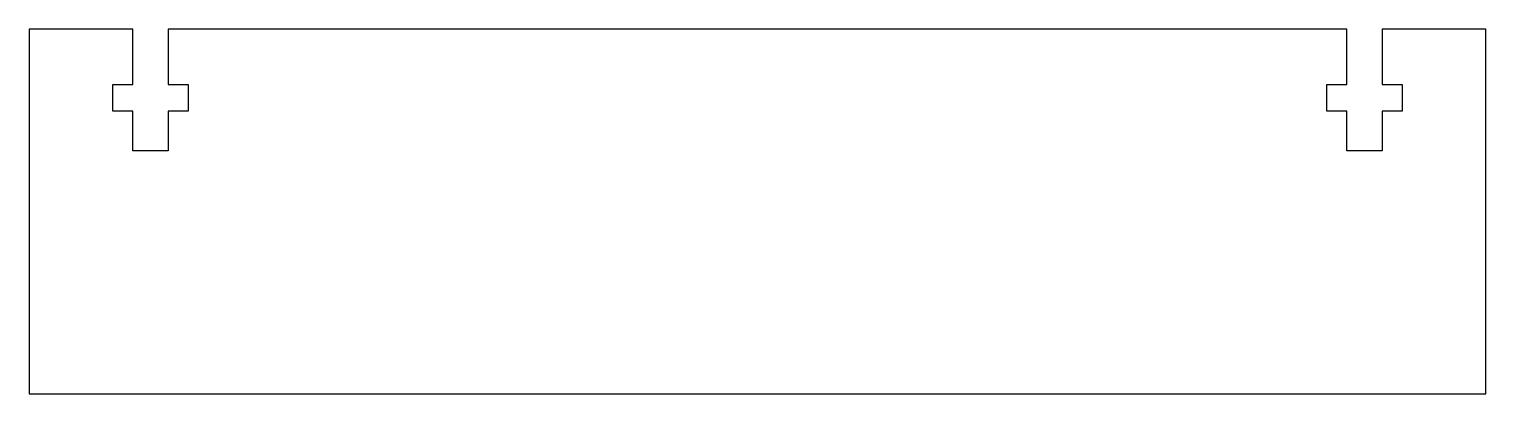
# Model space of a CAD drawing. Extents: x -6 to 0, y -1.5 to 0.
import ezdxf

# ---------------------------------------------------------------- set-up
doc = ezdxf.new("R2010")
doc.units = 0
doc.layers.get('0').update_dxf_attribs({"linetype": 'CONTINUOUS'})

msp = doc.modelspace()

# ---------------------------------------------------------------- linework, layer by layer
msp.add_lwpolyline([(-0.427, -0.3373), (-0.427, -0.5), (-0.573, -0.5), (-0.573, -0.3373), (-0.655, -0.3373), (-0.655, -0.2273), (-0.573, -0.2273), (-0.573, 0), (-5.427, 0), (-5.427, -0.2273), (-5.345, -0.2273), (-5.345, -0.3373), (-5.427, -0.3373), (-5.427, -0.5), (-5.573, -0.5), (-5.573, -0.3373), (-5.655, -0.3373), (-5.655, -0.2273), (-5.573, -0.2273), (-5.573, 0), (-6, 0), (-6, -1.5), (0, -1.5), (0, 0), (-0.427, 0), (-0.427, -0.2273), (-0.345, -0.2273), (-0.345, -0.3373)], close=True)

doc.saveas('drawing.dxf')
